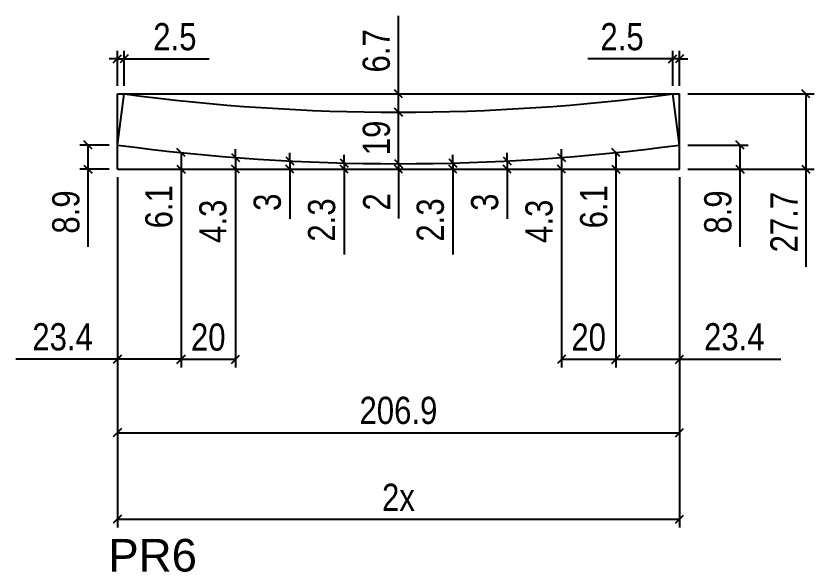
# Model space of a CAD drawing. Extents: x 2815 to 9069, y 548 to 5044.
# Drawn here: x 3248.6 to 3542.3, y 900.4 to 1104.9 of the extents above; entities that cross this region are included whole.
import ezdxf

# ---------------------------------------------------------------- set-up
doc = ezdxf.new("R2010")
doc.units = 0
for name, color, linetype in [('5', 5, 'Continuous'), ('Cotas', 1, 'Continuous'), ('Painéis', 200, 'Continuous')]:
    doc.layers.add(name, color=color, linetype=linetype)
doc.styles.add('COTA TECNICA-50', font='techl___.ttf', dxfattribs={"height": 10})
doc.styles.get("Standard").update_dxf_attribs({"font": 'arial.ttf'})
doc.dimstyles.new('COTA PAINEL-50', dxfattribs={"dimtxt": 10, "dimasz": 3, "dimexe": 3, "dimexo": 3, "dimgap": 3, "dimtad": 1, "dimdec": 1, "dimzin": 12, "dimdsep": 46, "dimtxsty": 'COTA TECNICA-50', "dimblk1": 'OBLIQUE', "dimblk2": 'OBLIQUE', "dimsah": 1, "dimcen": 0.9, "dimclrd": 4, "dimclre": 4, "dimclrt": 240, "dimadec": 1, "dimazin": 3, "dimtfac": 1, "dimtdec": 1, "dimtmove": 0, "dimatfit": 3, "dimfxl": 1, "dimtolj": 1, "dimtzin": 12, "dimarcsym": 0})

# ---------------------------------------------------------------- blocks, each defined once
blk = doc.blocks.new('_Oblique')
at = {"color": 0, "linetype": 'ByBlock', "lineweight": -2}
blk.add_line((-0.5, -0.5), (0.5, 0.5), dxfattribs=at)
blk = doc.blocks.new('*D197')
at = {"layer": 'Cotas', "color": 4, "linetype": 'ByBlock', "lineweight": -2, "transparency": 16777216}
for p, q in [((3285.91, 1045.56), (3285.91, 948.64)), ((3492.8, 1045.56), (3492.8, 948.64)), ((3285.91, 951.64), (3492.8, 951.64))]:
    blk.add_line(p, q, dxfattribs=at)
at = {"layer": 'Defpoints', "color": 0, "linetype": 'ByBlock', "transparency": 16777216}
for p in [(3285.91, 1048.56), (3492.8, 1048.56), (3492.8, 951.64)]:
    blk.add_point(p, dxfattribs=at)
at = {"layer": 'Cotas', "color": 4, "linetype": 'ByBlock', "lineweight": -2, "transparency": 16777216, "xscale": 3, "yscale": 3, "zscale": 3, "rotation": 180}
blk.add_blockref('_Oblique', (3285.91, 951.64), dxfattribs=at)
at = {"layer": 'Cotas', "color": 4, "linetype": 'ByBlock', "lineweight": -2, "transparency": 16777216, "xscale": 3, "yscale": 3, "zscale": 3}
blk.add_blockref('_Oblique', (3492.8, 951.64), dxfattribs=at)
at = {"layer": 'Cotas', "color": 240, "linetype": 'ByBlock', "transparency": 16777216, "insert": (3389.35, 959.77), "char_height": 10, "attachment_point": 5, "style": 'COTA TECNICA-50'}
blk.add_mtext('\\A1;206.9', dxfattribs=at)
blk = doc.blocks.new('*D198')
at = {"layer": 'Cotas', "color": 4, "linetype": 'ByBlock', "lineweight": -2, "transparency": 16777216}
for p, q in [((3285.91, 1045.56), (3285.91, 916.81)), ((3492.8, 1045.56), (3492.8, 916.81)), ((3285.91, 919.81), (3492.8, 919.81))]:
    blk.add_line(p, q, dxfattribs=at)
at = {"layer": 'Defpoints', "color": 0, "linetype": 'ByBlock', "transparency": 16777216}
for p in [(3285.91, 1048.56), (3492.8, 1048.56), (3492.8, 919.81)]:
    blk.add_point(p, dxfattribs=at)
at = {"layer": 'Cotas', "color": 4, "linetype": 'ByBlock', "lineweight": -2, "transparency": 16777216, "xscale": 3, "yscale": 3, "zscale": 3, "rotation": 180}
blk.add_blockref('_Oblique', (3285.91, 919.81), dxfattribs=at)
at = {"layer": 'Cotas', "color": 4, "linetype": 'ByBlock', "lineweight": -2, "transparency": 16777216, "xscale": 3, "yscale": 3, "zscale": 3}
blk.add_blockref('_Oblique', (3492.8, 919.81), dxfattribs=at)
at = {"layer": 'Cotas', "color": 240, "linetype": 'ByBlock', "transparency": 16777216, "insert": (3389.35, 927.87), "char_height": 10, "attachment_point": 5, "style": 'COTA TECNICA-50'}
blk.add_mtext('\\A1;2x', dxfattribs=at)
blk = doc.blocks.new('*D42')
at = {"layer": 'Cotas', "color": 4, "linetype": 'ByBlock', "lineweight": -2, "transparency": 16777216}
for p, q in [((3285.91, 1045.56), (3285.91, 975.62)), ((3309.35, 1045.56), (3309.35, 975.62)), ((3285.91, 978.62), (3248.59, 978.62)), ((3309.35, 978.62), (3285.91, 978.62))]:
    blk.add_line(p, q, dxfattribs=at)
at = {"layer": 'Defpoints', "color": 0, "linetype": 'ByBlock', "transparency": 16777216}
for p in [(3285.91, 1048.56), (3309.35, 1048.56), (3285.91, 978.62)]:
    blk.add_point(p, dxfattribs=at)
at = {"layer": 'Cotas', "color": 4, "linetype": 'ByBlock', "lineweight": -2, "transparency": 16777216, "xscale": 3, "yscale": 3, "zscale": 3, "rotation": 180}
blk.add_blockref('_Oblique', (3285.91, 978.62), dxfattribs=at)
at = {"layer": 'Cotas', "color": 4, "linetype": 'ByBlock', "lineweight": -2, "transparency": 16777216, "xscale": 3, "yscale": 3, "zscale": 3}
blk.add_blockref('_Oblique', (3309.35, 978.62), dxfattribs=at)
at = {"layer": 'Cotas', "color": 240, "linetype": 'ByBlock', "transparency": 16777216, "insert": (3265.75, 986.84), "char_height": 10, "attachment_point": 5, "style": 'COTA TECNICA-50'}
blk.add_mtext('\\A1;23.4', dxfattribs=at)
blk = doc.blocks.new('*D43')
at = {"layer": 'Cotas', "color": 4, "linetype": 'ByBlock', "lineweight": -2, "transparency": 16777216}
for p, q in [((3309.35, 1045.56), (3309.35, 975.62)), ((3329.35, 1045.56), (3329.35, 975.62)), ((3309.35, 978.62), (3329.35, 978.62))]:
    blk.add_line(p, q, dxfattribs=at)
at = {"layer": 'Defpoints', "color": 0, "linetype": 'ByBlock', "transparency": 16777216}
for p in [(3309.35, 1048.56), (3329.35, 1048.56), (3329.35, 978.62)]:
    blk.add_point(p, dxfattribs=at)
at = {"layer": 'Cotas', "color": 4, "linetype": 'ByBlock', "lineweight": -2, "transparency": 16777216, "xscale": 3, "yscale": 3, "zscale": 3, "rotation": 180}
blk.add_blockref('_Oblique', (3309.35, 978.62), dxfattribs=at)
at = {"layer": 'Cotas', "color": 4, "linetype": 'ByBlock', "lineweight": -2, "transparency": 16777216, "xscale": 3, "yscale": 3, "zscale": 3}
blk.add_blockref('_Oblique', (3329.35, 978.62), dxfattribs=at)
at = {"layer": 'Cotas', "color": 240, "linetype": 'ByBlock', "transparency": 16777216, "insert": (3319.35, 986.72), "char_height": 10, "attachment_point": 5, "style": 'COTA TECNICA-50'}
blk.add_mtext('\\A1;20', dxfattribs=at)
blk = doc.blocks.new('*D44')
at = {"layer": 'Cotas', "color": 4, "linetype": 'ByBlock', "lineweight": -2, "transparency": 16777216}
for p, q in [((3469.35, 1045.56), (3469.35, 975.62)), ((3492.8, 1045.56), (3492.8, 975.62)), ((3469.35, 978.62), (3492.8, 978.62)), ((3492.8, 978.62), (3530.12, 978.62))]:
    blk.add_line(p, q, dxfattribs=at)
at = {"layer": 'Defpoints', "color": 0, "linetype": 'ByBlock', "transparency": 16777216}
for p in [(3469.35, 1048.56), (3492.8, 1048.56), (3469.35, 978.62)]:
    blk.add_point(p, dxfattribs=at)
at = {"layer": 'Cotas', "color": 4, "linetype": 'ByBlock', "lineweight": -2, "transparency": 16777216, "xscale": 3, "yscale": 3, "zscale": 3, "rotation": 180}
blk.add_blockref('_Oblique', (3469.35, 978.62), dxfattribs=at)
at = {"layer": 'Cotas', "color": 4, "linetype": 'ByBlock', "lineweight": -2, "transparency": 16777216, "xscale": 3, "yscale": 3, "zscale": 3}
blk.add_blockref('_Oblique', (3492.8, 978.62), dxfattribs=at)
at = {"layer": 'Cotas', "color": 240, "linetype": 'ByBlock', "transparency": 16777216, "insert": (3512.96, 986.84), "char_height": 10, "attachment_point": 5, "style": 'COTA TECNICA-50'}
blk.add_mtext('\\A1;23.4', dxfattribs=at)
blk = doc.blocks.new('*D45')
at = {"layer": 'Cotas', "color": 4, "linetype": 'ByBlock', "lineweight": -2, "transparency": 16777216}
for p, q in [((3449.35, 1045.56), (3449.35, 975.62)), ((3469.35, 1045.56), (3469.35, 975.62)), ((3449.35, 978.62), (3469.35, 978.62))]:
    blk.add_line(p, q, dxfattribs=at)
at = {"layer": 'Defpoints', "color": 0, "linetype": 'ByBlock', "transparency": 16777216}
for p in [(3449.35, 1048.56), (3469.35, 1048.56), (3469.35, 978.62)]:
    blk.add_point(p, dxfattribs=at)
at = {"layer": 'Cotas', "color": 4, "linetype": 'ByBlock', "lineweight": -2, "transparency": 16777216, "xscale": 3, "yscale": 3, "zscale": 3, "rotation": 180}
blk.add_blockref('_Oblique', (3449.35, 978.62), dxfattribs=at)
at = {"layer": 'Cotas', "color": 4, "linetype": 'ByBlock', "lineweight": -2, "transparency": 16777216, "xscale": 3, "yscale": 3, "zscale": 3}
blk.add_blockref('_Oblique', (3469.35, 978.62), dxfattribs=at)
at = {"layer": 'Cotas', "color": 240, "linetype": 'ByBlock', "transparency": 16777216, "insert": (3459.35, 986.72), "char_height": 10, "attachment_point": 5, "style": 'COTA TECNICA-50'}
blk.add_mtext('\\A1;20', dxfattribs=at)
blk = doc.blocks.new('*D199')
at = {"layer": 'Cotas', "color": 4, "linetype": 'ByBlock', "lineweight": -2, "transparency": 16777216}
for p, q in [((3495.8, 1057.43), (3518.04, 1057.43)), ((3515.04, 1057.43), (3515.04, 1048.56)), ((3495.8, 1048.56), (3518.04, 1048.56)), ((3515.04, 1048.56), (3515.04, 1020.03))]:
    blk.add_line(p, q, dxfattribs=at)
at = {"layer": 'Defpoints', "color": 0, "linetype": 'ByBlock', "transparency": 16777216}
for p in [(3492.8, 1057.43), (3492.8, 1048.56), (3515.04, 1048.56)]:
    blk.add_point(p, dxfattribs=at)
at = {"layer": 'Cotas', "color": 4, "linetype": 'ByBlock', "lineweight": -2, "transparency": 16777216, "xscale": 3, "yscale": 3, "zscale": 3}
for p, rotation in [((3515.04, 1057.43), 90), ((3515.04, 1048.56), 270)]:
    blk.add_blockref('_Oblique', p, dxfattribs=dict(at, rotation=rotation))
at = {"layer": 'Cotas', "color": 240, "linetype": 'ByBlock', "transparency": 16777216, "insert": (3506.94, 1032.8), "char_height": 10, "attachment_point": 5, "rotation": 90, "style": 'COTA TECNICA-50'}
blk.add_mtext('\\A1;8.9', dxfattribs=at)
blk = doc.blocks.new('*D200')
at = {"layer": 'Cotas', "color": 4, "linetype": 'ByBlock', "lineweight": -2, "transparency": 16777216}
for p, q in [((3495.8, 1076.25), (3542.3, 1076.25)), ((3539.3, 1076.25), (3539.3, 1048.56)), ((3495.8, 1048.56), (3542.3, 1048.56)), ((3539.3, 1048.56), (3539.3, 1012.6))]:
    blk.add_line(p, q, dxfattribs=at)
at = {"layer": 'Defpoints', "color": 0, "linetype": 'ByBlock', "transparency": 16777216}
for p in [(3492.8, 1076.25), (3492.8, 1048.56), (3539.3, 1048.56)]:
    blk.add_point(p, dxfattribs=at)
at = {"layer": 'Cotas', "color": 4, "linetype": 'ByBlock', "lineweight": -2, "transparency": 16777216, "xscale": 3, "yscale": 3, "zscale": 3}
for p, rotation in [((3539.3, 1076.25), 90), ((3539.3, 1048.56), 270)]:
    blk.add_blockref('_Oblique', p, dxfattribs=dict(at, rotation=rotation))
at = {"layer": 'Cotas', "color": 240, "linetype": 'ByBlock', "transparency": 16777216, "insert": (3531.22, 1029.08), "char_height": 10, "attachment_point": 5, "rotation": 90, "style": 'COTA TECNICA-50'}
blk.add_mtext('\\A1;27.7', dxfattribs=at)
blk = doc.blocks.new('*D201')
at = {"layer": 'Cotas', "color": 4, "linetype": 'ByBlock', "lineweight": -2, "transparency": 16777216}
for p, q in [((3282.91, 1057.43), (3272.1, 1057.43)), ((3275.1, 1057.43), (3275.1, 1048.56)), ((3282.91, 1048.56), (3272.1, 1048.56)), ((3275.1, 1048.56), (3275.1, 1020.03))]:
    blk.add_line(p, q, dxfattribs=at)
at = {"layer": 'Defpoints', "color": 0, "linetype": 'ByBlock', "transparency": 16777216}
for p in [(3285.91, 1057.43), (3275.1, 1048.56), (3285.91, 1048.56)]:
    blk.add_point(p, dxfattribs=at)
at = {"layer": 'Cotas', "color": 4, "linetype": 'ByBlock', "lineweight": -2, "transparency": 16777216, "xscale": 3, "yscale": 3, "zscale": 3}
for p, rotation in [((3275.1, 1057.43), 90), ((3275.1, 1048.56), 270)]:
    blk.add_blockref('_Oblique', p, dxfattribs=dict(at, rotation=rotation))
at = {"layer": 'Cotas', "color": 240, "linetype": 'ByBlock', "transparency": 16777216, "insert": (3267, 1032.8), "char_height": 10, "attachment_point": 5, "rotation": 90, "style": 'COTA TECNICA-50'}
blk.add_mtext('\\A1;8.9', dxfattribs=at)
blk = doc.blocks.new('*D202')
at = {"layer": 'Cotas', "color": 4, "linetype": 'ByBlock', "lineweight": -2, "transparency": 16777216}
for p, q in [((3285.91, 1079.25), (3285.91, 1092.1)), ((3288.42, 1079.25), (3288.42, 1092.1)), ((3285.91, 1089.1), (3282.91, 1089.1)), ((3285.91, 1089.1), (3288.42, 1089.1)), ((3288.42, 1089.1), (3319.71, 1089.1))]:
    blk.add_line(p, q, dxfattribs=at)
at = {"layer": 'Defpoints', "color": 0, "linetype": 'ByBlock', "transparency": 16777216}
for p in [(3288.42, 1089.1), (3285.91, 1076.25), (3288.42, 1076.25)]:
    blk.add_point(p, dxfattribs=at)
at = {"layer": 'Cotas', "color": 4, "linetype": 'ByBlock', "lineweight": -2, "transparency": 16777216, "xscale": 3, "yscale": 3, "zscale": 3}
blk.add_blockref('_Oblique', (3285.91, 1089.1), dxfattribs=at)
at = {"layer": 'Cotas', "color": 4, "linetype": 'ByBlock', "lineweight": -2, "transparency": 16777216, "xscale": 3, "yscale": 3, "zscale": 3, "rotation": 180}
blk.add_blockref('_Oblique', (3288.42, 1089.1), dxfattribs=at)
at = {"layer": 'Cotas', "color": 240, "linetype": 'ByBlock', "transparency": 16777216, "insert": (3307.07, 1097.21), "char_height": 10, "attachment_point": 5, "style": 'COTA TECNICA-50'}
blk.add_mtext('\\A1;2.5', dxfattribs=at)
blk = doc.blocks.new('*D203')
at = {"layer": 'Cotas', "color": 4, "linetype": 'ByBlock', "lineweight": -2, "transparency": 16777216}
for p, q in [((3490.28, 1079.25), (3490.28, 1092.1)), ((3492.8, 1079.25), (3492.8, 1092.1)), ((3490.28, 1089.1), (3459, 1089.1)), ((3492.8, 1089.1), (3490.28, 1089.1)), ((3492.8, 1089.1), (3495.8, 1089.1))]:
    blk.add_line(p, q, dxfattribs=at)
at = {"layer": 'Defpoints', "color": 0, "linetype": 'ByBlock', "transparency": 16777216}
for p in [(3490.28, 1089.1), (3490.28, 1076.25), (3492.8, 1076.25)]:
    blk.add_point(p, dxfattribs=at)
at = {"layer": 'Cotas', "color": 4, "linetype": 'ByBlock', "lineweight": -2, "transparency": 16777216, "xscale": 3, "yscale": 3, "zscale": 3}
blk.add_blockref('_Oblique', (3490.28, 1089.1), dxfattribs=at)
at = {"layer": 'Cotas', "color": 4, "linetype": 'ByBlock', "lineweight": -2, "transparency": 16777216, "xscale": 3, "yscale": 3, "zscale": 3, "rotation": 180}
blk.add_blockref('_Oblique', (3492.8, 1089.1), dxfattribs=at)
at = {"layer": 'Cotas', "color": 240, "linetype": 'ByBlock', "transparency": 16777216, "insert": (3471.64, 1097.21), "char_height": 10, "attachment_point": 5, "style": 'COTA TECNICA-50'}
blk.add_mtext('\\A1;2.5', dxfattribs=at)
blk = doc.blocks.new('*D46')
at = {"layer": 'Cotas', "color": 4, "linetype": 'ByBlock', "lineweight": -2, "transparency": 16777216}
for p, q in [((3309.35, 1054.66), (3309.35, 1048.56)), ((3312.35, 1054.66), (3312.35, 1054.66)), ((3309.35, 1048.56), (3309.35, 1023.89)), ((3312.35, 1048.56), (3312.35, 1048.56))]:
    blk.add_line(p, q, dxfattribs=at)
at = {"layer": 'Defpoints', "color": 0, "linetype": 'ByBlock', "transparency": 16777216}
for p in [(3309.35, 1054.66), (3309.35, 1048.56), (3309.35, 1048.56)]:
    blk.add_point(p, dxfattribs=at)
at = {"layer": 'Cotas', "color": 4, "linetype": 'ByBlock', "lineweight": -2, "transparency": 16777216, "xscale": 3, "yscale": 3, "zscale": 3}
for p, rotation in [((3309.35, 1054.66), 90), ((3309.35, 1048.56), 270)]:
    blk.add_blockref('_Oblique', p, dxfattribs=dict(at, rotation=rotation))
at = {"layer": 'Cotas', "color": 240, "linetype": 'ByBlock', "transparency": 16777216, "insert": (3301.25, 1034.73), "char_height": 10, "attachment_point": 5, "rotation": 90, "style": 'COTA TECNICA-50'}
blk.add_mtext('\\A1;6.1', dxfattribs=at)
blk = doc.blocks.new('*D47')
at = {"layer": 'Cotas', "color": 4, "linetype": 'ByBlock', "lineweight": -2, "transparency": 16777216}
for p, q in [((3329.35, 1052.87), (3329.35, 1055.87)), ((3329.35, 1052.87), (3329.35, 1048.56)), ((3332.35, 1052.87), (3332.35, 1052.87)), ((3329.35, 1048.56), (3329.35, 1016.2)), ((3332.35, 1048.56), (3332.35, 1048.56))]:
    blk.add_line(p, q, dxfattribs=at)
at = {"layer": 'Defpoints', "color": 0, "linetype": 'ByBlock', "transparency": 16777216}
for p in [(3329.35, 1052.87), (3329.35, 1048.56), (3329.35, 1048.56)]:
    blk.add_point(p, dxfattribs=at)
at = {"layer": 'Cotas', "color": 4, "linetype": 'ByBlock', "lineweight": -2, "transparency": 16777216, "xscale": 3, "yscale": 3, "zscale": 3}
for p, rotation in [((3329.35, 1052.87), 270), ((3329.35, 1048.56), 90)]:
    blk.add_blockref('_Oblique', p, dxfattribs=dict(at, rotation=rotation))
at = {"layer": 'Cotas', "color": 240, "linetype": 'ByBlock', "transparency": 16777216, "insert": (3321.13, 1029.38), "char_height": 10, "attachment_point": 5, "rotation": 90, "style": 'COTA TECNICA-50'}
blk.add_mtext('\\A1;4.3', dxfattribs=at)
blk = doc.blocks.new('*D48')
at = {"layer": 'Cotas', "color": 4, "linetype": 'ByBlock', "lineweight": -2, "transparency": 16777216}
for p, q in [((3349.35, 1051.59), (3349.35, 1054.59)), ((3349.35, 1051.59), (3349.35, 1048.56)), ((3352.35, 1051.59), (3352.35, 1051.59)), ((3349.35, 1048.56), (3349.35, 1030.23)), ((3352.35, 1048.56), (3352.35, 1048.56))]:
    blk.add_line(p, q, dxfattribs=at)
at = {"layer": 'Defpoints', "color": 0, "linetype": 'ByBlock', "transparency": 16777216}
for p in [(3349.35, 1051.59), (3349.35, 1048.56), (3349.35, 1048.56)]:
    blk.add_point(p, dxfattribs=at)
at = {"layer": 'Cotas', "color": 4, "linetype": 'ByBlock', "lineweight": -2, "transparency": 16777216, "xscale": 3, "yscale": 3, "zscale": 3}
for p, rotation in [((3349.35, 1051.59), 270), ((3349.35, 1048.56), 90)]:
    blk.add_blockref('_Oblique', p, dxfattribs=dict(at, rotation=rotation))
at = {"layer": 'Cotas', "color": 240, "linetype": 'ByBlock', "transparency": 16777216, "insert": (3341.13, 1036.4), "char_height": 10, "attachment_point": 5, "rotation": 90, "style": 'COTA TECNICA-50'}
blk.add_mtext('\\A1;3', dxfattribs=at)
blk = doc.blocks.new('*D49')
at = {"layer": 'Cotas', "color": 4, "linetype": 'ByBlock', "lineweight": -2, "transparency": 16777216}
for p, q in [((3369.35, 1050.82), (3369.35, 1053.82)), ((3369.35, 1050.82), (3369.35, 1048.56)), ((3369.35, 1048.56), (3369.35, 1017.13)), ((3372.35, 1050.82), (3372.35, 1050.82)), ((3372.35, 1048.56), (3372.35, 1048.56))]:
    blk.add_line(p, q, dxfattribs=at)
at = {"layer": 'Defpoints', "color": 0, "linetype": 'ByBlock', "transparency": 16777216}
for p in [(3369.35, 1050.82), (3369.35, 1048.56), (3369.35, 1048.56)]:
    blk.add_point(p, dxfattribs=at)
at = {"layer": 'Cotas', "color": 4, "linetype": 'ByBlock', "lineweight": -2, "transparency": 16777216, "xscale": 3, "yscale": 3, "zscale": 3}
for p, rotation in [((3369.35, 1050.82), 270), ((3369.35, 1048.56), 90)]:
    blk.add_blockref('_Oblique', p, dxfattribs=dict(at, rotation=rotation))
at = {"layer": 'Cotas', "color": 240, "linetype": 'ByBlock', "transparency": 16777216, "insert": (3361.13, 1029.85), "char_height": 10, "attachment_point": 5, "rotation": 90, "style": 'COTA TECNICA-50'}
blk.add_mtext('\\A1;2.3', dxfattribs=at)
blk = doc.blocks.new('*D50')
at = {"layer": 'Cotas', "color": 4, "linetype": 'ByBlock', "lineweight": -2, "transparency": 16777216}
for p, q in [((3389.35, 1050.56), (3389.35, 1053.56)), ((3389.35, 1050.56), (3389.35, 1048.56)), ((3389.35, 1048.56), (3389.35, 1030.45)), ((3392.35, 1050.56), (3392.35, 1050.56)), ((3392.35, 1048.56), (3392.35, 1048.56))]:
    blk.add_line(p, q, dxfattribs=at)
at = {"layer": 'Defpoints', "color": 0, "linetype": 'ByBlock', "transparency": 16777216}
for p in [(3389.35, 1050.56), (3389.35, 1048.56), (3389.35, 1048.56)]:
    blk.add_point(p, dxfattribs=at)
at = {"layer": 'Cotas', "color": 4, "linetype": 'ByBlock', "lineweight": -2, "transparency": 16777216, "xscale": 3, "yscale": 3, "zscale": 3}
for p, rotation in [((3389.35, 1050.56), 270), ((3389.35, 1048.56), 90)]:
    blk.add_blockref('_Oblique', p, dxfattribs=dict(at, rotation=rotation))
at = {"layer": 'Cotas', "color": 240, "linetype": 'ByBlock', "transparency": 16777216, "insert": (3381.35, 1036.51), "char_height": 10, "attachment_point": 5, "rotation": 90, "style": 'COTA TECNICA-50'}
blk.add_mtext('\\A1;2', dxfattribs=at)
blk = doc.blocks.new('*D51')
at = {"layer": 'Cotas', "color": 4, "linetype": 'ByBlock', "lineweight": -2, "transparency": 16777216}
for p, q in [((3409.35, 1050.82), (3409.35, 1053.82)), ((3409.35, 1050.82), (3409.35, 1048.56)), ((3409.35, 1048.56), (3409.35, 1017.13)), ((3412.35, 1050.82), (3412.35, 1050.82)), ((3412.35, 1048.56), (3412.35, 1048.56))]:
    blk.add_line(p, q, dxfattribs=at)
at = {"layer": 'Defpoints', "color": 0, "linetype": 'ByBlock', "transparency": 16777216}
for p in [(3409.35, 1050.82), (3409.35, 1048.56), (3409.35, 1048.56)]:
    blk.add_point(p, dxfattribs=at)
at = {"layer": 'Cotas', "color": 4, "linetype": 'ByBlock', "lineweight": -2, "transparency": 16777216, "xscale": 3, "yscale": 3, "zscale": 3}
for p, rotation in [((3409.35, 1050.82), 270), ((3409.35, 1048.56), 90)]:
    blk.add_blockref('_Oblique', p, dxfattribs=dict(at, rotation=rotation))
at = {"layer": 'Cotas', "color": 240, "linetype": 'ByBlock', "transparency": 16777216, "insert": (3401.13, 1029.85), "char_height": 10, "attachment_point": 5, "rotation": 90, "style": 'COTA TECNICA-50'}
blk.add_mtext('\\A1;2.3', dxfattribs=at)
blk = doc.blocks.new('*D52')
at = {"layer": 'Cotas', "color": 4, "linetype": 'ByBlock', "lineweight": -2, "transparency": 16777216}
for p, q in [((3429.35, 1051.59), (3429.35, 1054.59)), ((3429.35, 1051.59), (3429.35, 1048.56)), ((3432.35, 1051.59), (3432.35, 1051.59)), ((3429.35, 1048.56), (3429.35, 1030.23)), ((3432.35, 1048.56), (3432.35, 1048.56))]:
    blk.add_line(p, q, dxfattribs=at)
at = {"layer": 'Defpoints', "color": 0, "linetype": 'ByBlock', "transparency": 16777216}
for p in [(3429.35, 1051.59), (3429.35, 1048.56), (3429.35, 1048.56)]:
    blk.add_point(p, dxfattribs=at)
at = {"layer": 'Cotas', "color": 4, "linetype": 'ByBlock', "lineweight": -2, "transparency": 16777216, "xscale": 3, "yscale": 3, "zscale": 3}
for p, rotation in [((3429.35, 1051.59), 270), ((3429.35, 1048.56), 90)]:
    blk.add_blockref('_Oblique', p, dxfattribs=dict(at, rotation=rotation))
at = {"layer": 'Cotas', "color": 240, "linetype": 'ByBlock', "transparency": 16777216, "insert": (3421.13, 1036.4), "char_height": 10, "attachment_point": 5, "rotation": 90, "style": 'COTA TECNICA-50'}
blk.add_mtext('\\A1;3', dxfattribs=at)
blk = doc.blocks.new('*D53')
at = {"layer": 'Cotas', "color": 4, "linetype": 'ByBlock', "lineweight": -2, "transparency": 16777216}
for p, q in [((3449.35, 1052.87), (3449.35, 1055.87)), ((3449.35, 1052.87), (3449.35, 1048.56)), ((3452.35, 1052.87), (3452.35, 1052.87)), ((3449.35, 1048.56), (3449.35, 1016.2)), ((3452.35, 1048.56), (3452.35, 1048.56))]:
    blk.add_line(p, q, dxfattribs=at)
at = {"layer": 'Defpoints', "color": 0, "linetype": 'ByBlock', "transparency": 16777216}
for p in [(3449.35, 1052.87), (3449.35, 1048.56), (3449.35, 1048.56)]:
    blk.add_point(p, dxfattribs=at)
at = {"layer": 'Cotas', "color": 4, "linetype": 'ByBlock', "lineweight": -2, "transparency": 16777216, "xscale": 3, "yscale": 3, "zscale": 3}
for p, rotation in [((3449.35, 1052.87), 270), ((3449.35, 1048.56), 90)]:
    blk.add_blockref('_Oblique', p, dxfattribs=dict(at, rotation=rotation))
at = {"layer": 'Cotas', "color": 240, "linetype": 'ByBlock', "transparency": 16777216, "insert": (3441.13, 1029.38), "char_height": 10, "attachment_point": 5, "rotation": 90, "style": 'COTA TECNICA-50'}
blk.add_mtext('\\A1;4.3', dxfattribs=at)
blk = doc.blocks.new('*D54')
at = {"layer": 'Cotas', "color": 4, "linetype": 'ByBlock', "lineweight": -2, "transparency": 16777216}
for p, q in [((3469.35, 1054.66), (3469.35, 1048.56)), ((3472.35, 1054.66), (3472.35, 1054.66)), ((3469.35, 1048.56), (3469.35, 1023.89)), ((3472.35, 1048.56), (3472.35, 1048.56))]:
    blk.add_line(p, q, dxfattribs=at)
at = {"layer": 'Defpoints', "color": 0, "linetype": 'ByBlock', "transparency": 16777216}
for p in [(3469.35, 1054.66), (3469.35, 1048.56), (3469.35, 1048.56)]:
    blk.add_point(p, dxfattribs=at)
at = {"layer": 'Cotas', "color": 4, "linetype": 'ByBlock', "lineweight": -2, "transparency": 16777216, "xscale": 3, "yscale": 3, "zscale": 3}
for p, rotation in [((3469.35, 1054.66), 90), ((3469.35, 1048.56), 270)]:
    blk.add_blockref('_Oblique', p, dxfattribs=dict(at, rotation=rotation))
at = {"layer": 'Cotas', "color": 240, "linetype": 'ByBlock', "transparency": 16777216, "insert": (3461.25, 1034.73), "char_height": 10, "attachment_point": 5, "rotation": 90, "style": 'COTA TECNICA-50'}
blk.add_mtext('\\A1;6.1', dxfattribs=at)
blk = doc.blocks.new('*D204')
at = {"layer": 'Cotas', "color": 4, "linetype": 'ByBlock', "lineweight": -2, "transparency": 16777216}
for p, q in [((3389.35, 1050.56), (3389.35, 1069.53)), ((3392.35, 1069.53), (3392.35, 1069.53)), ((3386.35, 1050.56), (3386.35, 1050.56))]:
    blk.add_line(p, q, dxfattribs=at)
at = {"layer": 'Defpoints', "color": 0, "linetype": 'ByBlock', "transparency": 16777216}
for p in [(3389.35, 1069.53), (3389.35, 1069.53), (3389.35, 1050.56)]:
    blk.add_point(p, dxfattribs=at)
at = {"layer": 'Cotas', "color": 4, "linetype": 'ByBlock', "lineweight": -2, "transparency": 16777216, "xscale": 3, "yscale": 3, "zscale": 3}
for p, rotation in [((3389.35, 1069.53), 90), ((3389.35, 1050.56), 270)]:
    blk.add_blockref('_Oblique', p, dxfattribs=dict(at, rotation=rotation))
at = {"layer": 'Cotas', "color": 240, "linetype": 'ByBlock', "transparency": 16777216, "insert": (3381.27, 1060.04), "char_height": 10, "attachment_point": 5, "rotation": 90, "style": 'COTA TECNICA-50'}
blk.add_mtext('\\A1;19', dxfattribs=at)
blk = doc.blocks.new('*D205')
at = {"layer": 'Cotas', "color": 4, "linetype": 'ByBlock', "lineweight": -2, "transparency": 16777216}
for p, q in [((3389.35, 1076.25), (3389.35, 1104.89)), ((3389.35, 1069.53), (3389.35, 1076.25)), ((3392.35, 1076.25), (3392.35, 1076.25)), ((3392.35, 1069.53), (3392.35, 1069.53))]:
    blk.add_line(p, q, dxfattribs=at)
at = {"layer": 'Defpoints', "color": 0, "linetype": 'ByBlock', "transparency": 16777216}
for p in [(3389.35, 1076.25), (3389.35, 1076.25), (3389.35, 1069.53)]:
    blk.add_point(p, dxfattribs=at)
at = {"layer": 'Cotas', "color": 4, "linetype": 'ByBlock', "lineweight": -2, "transparency": 16777216, "xscale": 3, "yscale": 3, "zscale": 3}
for p, rotation in [((3389.35, 1076.25), 90), ((3389.35, 1069.53), 270)]:
    blk.add_blockref('_Oblique', p, dxfattribs=dict(at, rotation=rotation))
at = {"layer": 'Cotas', "color": 240, "linetype": 'ByBlock', "transparency": 16777216, "insert": (3381.25, 1092.07), "char_height": 10, "attachment_point": 5, "rotation": 90, "style": 'COTA TECNICA-50'}
blk.add_mtext('\\A1;6.7', dxfattribs=at)

msp = doc.modelspace()

# ---------------------------------------------------------------- linework, layer by layer
at = {"linetype": 'Continuous'}
for p, q in [((3285.91, 1057.43), (3288.42, 1076.25)), ((3492.8, 1057.43), (3490.28, 1076.25))]:
    msp.add_line(p, q, dxfattribs=at)
for centre, radius, start, end in [((3389.35, 1830.71), 761.19, 262.38086, 277.61997), ((3389.35, 1833.52), 782.96, 262.40772, 277.59228)]:
    msp.add_arc(centre, radius, start, end, dxfattribs=at)
at = {"layer": 'Painéis', "linetype": 'ByBlock'}
for p, q in [((3285.91, 1048.56), (3285.91, 1076.25)), ((3285.91, 1076.25), (3492.8, 1076.25)), ((3492.8, 1048.56), (3492.8, 1076.25)), ((3285.91, 1048.56), (3492.8, 1048.56))]:
    msp.add_line(p, q, dxfattribs=at)

# ---------------------------------------------------------------- texts
at = {"layer": '5', "linetype": 'Continuous'}
msp.add_text('PR6', height=12, rotation=0, dxfattribs=at).set_placement((3282.59, 900.56))

# ---------------------------------------------------------------- dimensions: what is measured, and where the dimension line sits
at = {"layer": 'Cotas', "linetype": 'ByBlock'}
for base, p1, p2, picture, middle in [((3389.35, 1076.25), (3389.35, 1069.53), (3389.35, 1076.25), '*D205', (3381.25, 1092.07)), ((3539.3, 1048.56), (3492.8, 1076.25), (3492.8, 1048.56), '*D200', (3531.22, 1029.08)), ((3389.35, 1069.53), (3389.35, 1050.56), (3389.35, 1069.53), '*D204', (3381.27, 1060.04)), ((3275.1, 1048.56), (3285.91, 1057.43), (3285.91, 1048.56), '*D201', (3267, 1032.8)), ((3515.04, 1048.56), (3492.8, 1057.43), (3492.8, 1048.56), '*D199', (3506.94, 1032.8)), ((3309.35, 1048.56), (3309.35, 1054.66), (3309.35, 1048.56), '*D46', (3301.25, 1034.73)), ((3329.35, 1048.56), (3329.35, 1052.87), (3329.35, 1048.56), '*D47', (3321.13, 1029.38)), ((3349.35, 1048.56), (3349.35, 1051.59), (3349.35, 1048.56), '*D48', (3341.13, 1036.4)), ((3429.35, 1048.56), (3429.35, 1051.59), (3429.35, 1048.56), '*D52', (3421.13, 1036.4)), ((3449.35, 1048.56), (3449.35, 1052.87), (3449.35, 1048.56), '*D53', (3441.13, 1029.38)), ((3469.35, 1048.56), (3469.35, 1054.66), (3469.35, 1048.56), '*D54', (3461.25, 1034.73)), ((3369.35, 1048.56), (3369.35, 1050.82), (3369.35, 1048.56), '*D49', (3361.13, 1029.85)), ((3389.35, 1048.56), (3389.35, 1050.56), (3389.35, 1048.56), '*D50', (3381.35, 1036.51)), ((3409.35, 1048.56), (3409.35, 1050.82), (3409.35, 1048.56), '*D51', (3401.13, 1029.85))]:
    dim = msp.add_linear_dim(base=base, p1=p1, p2=p2, angle=90, dimstyle='COTA PAINEL-50', override={"dimarcsym": 1}, dxfattribs=at)
    dim.commit()
    dim.dimension.update_dxf_attribs({"geometry": picture, "text_midpoint": middle})
for base, p1, p2, picture, middle in [((3288.42, 1089.1), (3285.91, 1076.25), (3288.42, 1076.25), '*D202', (3307.07, 1097.21)), ((3490.28, 1089.1), (3492.8, 1076.25), (3490.28, 1076.25), '*D203', (3471.64, 1097.21)), ((3285.91, 978.62), (3309.35, 1048.56), (3285.91, 1048.56), '*D42', (3265.75, 986.84)), ((3492.8, 951.64), (3285.91, 1048.56), (3492.8, 1048.56), '*D197', (3389.35, 959.77))]:
    dim = msp.add_linear_dim(base=base, p1=p1, p2=p2, dimstyle='COTA PAINEL-50', override={"dimarcsym": 1}, dxfattribs=at)
    dim.commit()
    dim.dimension.update_dxf_attribs({"geometry": picture, "text_midpoint": middle})
dim = msp.add_linear_dim(base=(3492.8, 919.81), p1=(3285.91, 1048.56), p2=(3492.8, 1048.56), text='2x', dimstyle='COTA PAINEL-50', override={"dimarcsym": 1}, dxfattribs=at)
dim.commit()
dim.dimension.update_dxf_attribs({"geometry": '*D198', "text_midpoint": (3389.35, 927.87)})
for base, p1, p2, picture, middle in [((3329.35, 978.62), (3309.35, 1048.56), (3329.35, 1048.56), '*D43', (3319.35, 978.62)), ((3469.35, 978.62), (3449.35, 1048.56), (3469.35, 1048.56), '*D45', (3459.35, 978.62)), ((3469.3537, 978.6212), (3492.8003, 1048.5628), (3469.3537, 1048.5628), '*D44', (3512.9597, 978.6212))]:
    dim = msp.add_linear_dim(base=base, p1=p1, p2=p2, dimstyle='COTA PAINEL-50', override={"dimarcsym": 1}, dxfattribs=at)
    dim.commit()
    dim.dimension.update_dxf_attribs({"geometry": picture, "text_midpoint": middle, "dimtype": 160})

doc.saveas('drawing.dxf')
